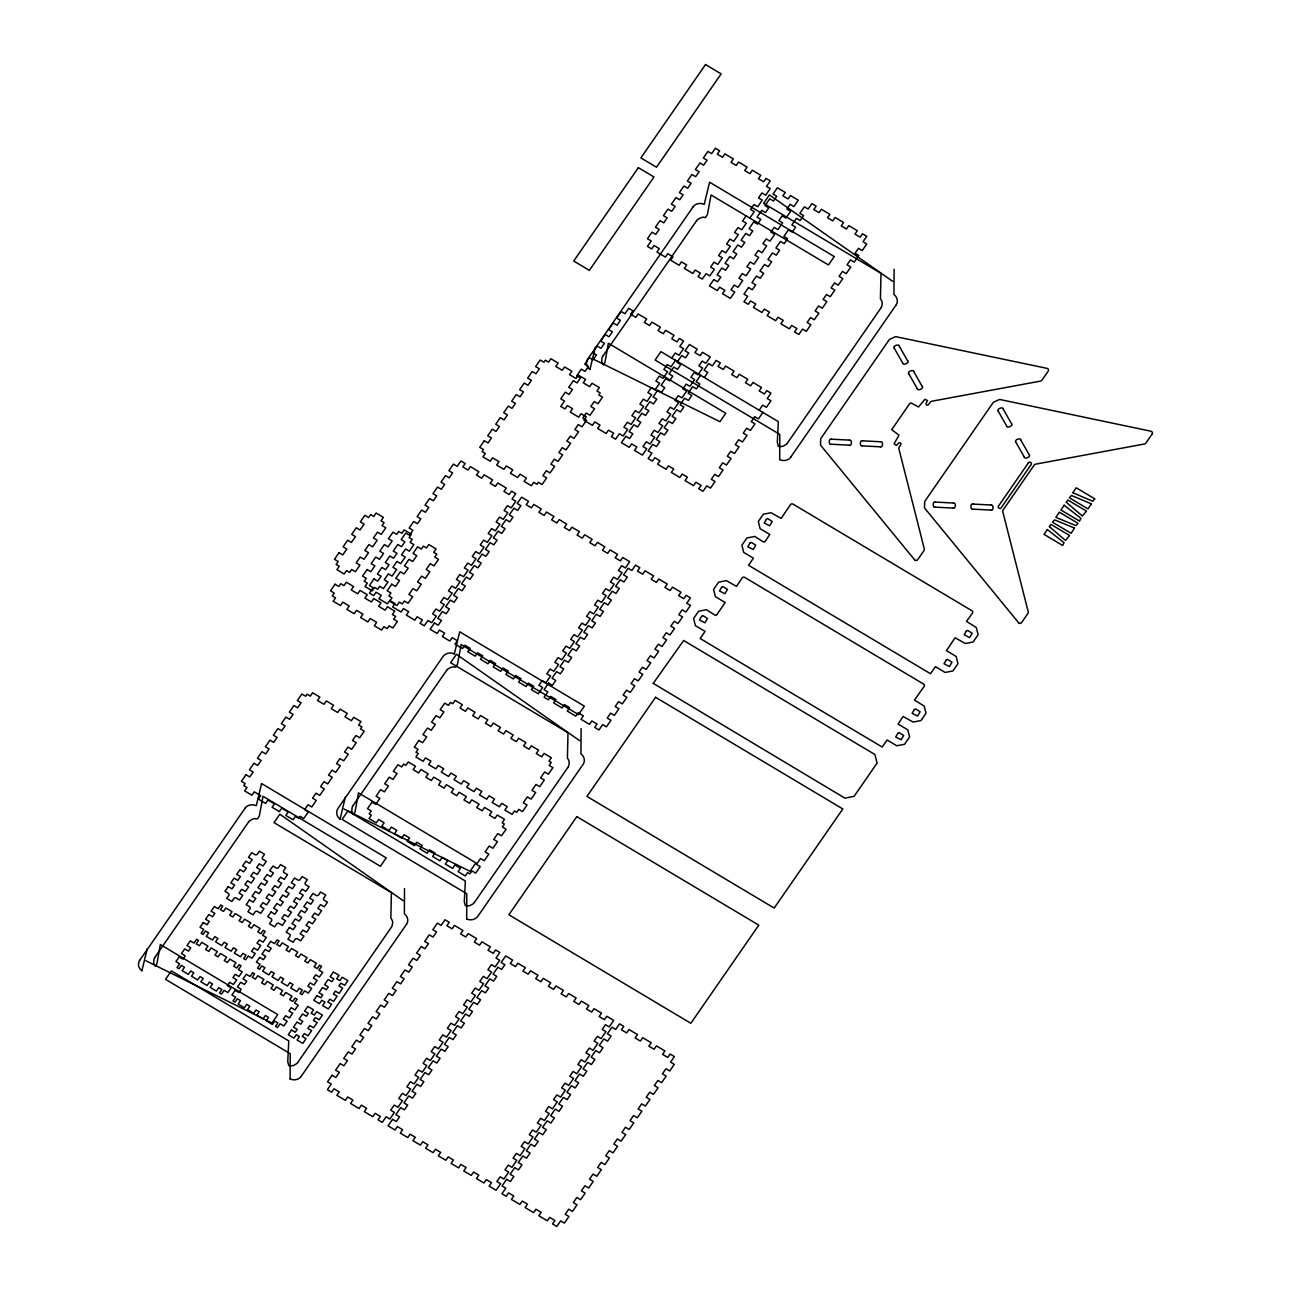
<?xml version="1.0" encoding="UTF-8"?>
<svg xmlns="http://www.w3.org/2000/svg" width="1291" height="1291" viewBox="0 0 1291 1291"><rect width="100%" height="100%" fill="white"/><g stroke="black" fill="none" stroke-linecap="round" stroke-linejoin="round"><path stroke-width="1.5" d="M899.327 345.923C899.198 343.487 891.823 346.295 894.163 348.328M902.635 363.32C903.313 365.821 909.929 362.561 907.799 360.818M913.867 371.469C913.641 368.984 906.685 371.647 908.703 373.89M917.175 388.785C918.062 391.625 924.534 387.784 922.339 386.38M1003.236 408.811C1003.365 406.407 996.216 408.811 998.072 411.232M1006.544 426.304C1007.077 428.596 1013.855 425.514 1011.708 423.722M1020.858 439.731C1020.503 437.423 1013.855 439.876 1015.694 442.232M1024.166 457.127C1024.941 459.757 1031.138 456.627 1029.395 454.755M404.519 888.547L404.373 913.802A8.876 8.149 6.6 0 1 406.649 924.291M581.095 728.624L580.95 753.863A8.876 8.149 6.6 0 1 583.209 764.353L582.306 765.466M894.098 269.27L893.953 294.509A8.876 8.149 6.6 0 1 896.212 305.015M147.239 948.659L141.913 970.719M345.375 796.95L340.13 819.059M595.28 347.344L589.955 369.404M568.234 766.838L568.492 766.386A7.52 6.907 6.6 0 0 568.815 765.676L569.234 762.384A6.697 6.148 6.6 0 0 569.073 761.448L568.718 760.367A8.117 7.456 6.6 0 0 567.411 758.237L567.992 732.707L450.591 662.686L456.417 654.279L579.691 740.695M352.83 805.891L352.54 806.407A7.52 6.907 6.6 0 0 352.185 807.182L351.765 810.57A6.697 6.148 6.6 0 0 351.927 811.41L352.314 812.604M391.625 926.841L391.915 926.325A7.52 6.907 6.6 0 0 392.238 925.615L392.674 922.323A6.697 6.148 6.6 0 0 392.512 921.387L392.157 920.305A8.117 7.456 6.6 0 0 390.85 918.175L391.415 892.63L274.015 822.625L279.84 814.201L403.131 900.634M881.204 307.548L881.495 307.032A7.52 6.907 6.6 0 0 881.818 306.322L882.253 303.046A6.697 6.148 6.6 0 0 882.076 302.094L881.721 301.013A8.117 7.456 6.6 0 0 880.414 298.883L880.995 273.353L763.594 203.333L769.42 194.925L892.694 281.341M154.71 957.615L154.404 958.132A7.52 6.907 6.6 0 0 154.049 958.906L153.629 962.279A6.697 6.148 6.6 0 0 153.79 963.134L154.178 964.329A8.117 7.456 6.6 0 0 155.453 966.346L156.889 963.764L160.342 944.576L277.743 1014.597L271.917 1023.005L145.851 960.746M602.752 356.284L602.413 356.881A7.52 6.907 6.6 0 0 602.09 357.591L601.671 360.964A6.697 6.148 6.6 0 0 601.832 361.819L602.219 362.997A8.117 7.456 6.6 0 0 603.494 365.03L604.93 362.448L608.384 343.261L725.784 413.281L719.958 421.689L593.892 359.414M139.767 960.278L245.064 808.214M587.808 358.963L693.106 206.883M406.455 924.356L301.239 1076.307M896.035 305.063L790.802 457.03M154.855 957.357L248.469 822.125M602.897 356.042L696.511 220.809M745.972 216.017L742.551 220.955L746.295 223.198L741.728 229.782L737.984 227.555L734.563 232.493L738.307 234.72L733.74 241.32L730.012 239.077L726.575 244.031L730.319 246.258L725.768 252.842L722.024 250.615L718.603 255.57L722.331 257.797L717.78 264.381L714.036 262.154L710.615 267.092L714.359 269.335L709.792 275.919L706.048 273.692L702.304 279.098L698.06 276.564L700.416 273.159L695.187 270.061L692.847 273.45L684.343 268.383L686.699 264.994L681.487 261.879L679.131 265.268L670.626 260.201L672.982 256.812L667.77 253.698L665.414 257.103L656.909 252.019L659.265 248.63L654.053 245.516L651.697 248.921L647.453 246.387L651.197 240.965L647.453 238.738L652.02 232.154L655.747 234.381L659.185 229.443L655.441 227.2L659.991 220.616L663.735 222.859L667.157 217.905L663.429 215.678L667.98 209.094L671.723 211.321L675.145 206.366L671.401 204.139L675.968 197.555L679.712 199.782L683.133 194.828L679.389 192.601L683.956 186.017L687.7 188.244L691.121 183.306L687.377 181.063L691.944 174.479L695.671 176.706L699.109 171.768L695.365 169.541L699.916 162.956L703.66 165.183L707.081 160.229L703.353 158.002L707.904 151.418L711.648 153.645L715.392 148.239L719.636 150.773L717.296 154.162L722.508 157.276L724.864 153.887L733.353 158.954L731.013 162.343L736.225 165.458L738.565 162.053L747.069 167.12L744.713 170.525L749.942 173.639L752.282 170.234L760.786 175.302L758.43 178.707L763.643 181.805L765.999 178.416L770.243 180.95L766.499 186.356L770.243 188.583L765.692 195.183L761.948 192.94L758.527 197.894L762.255 200.121L757.704 206.705L753.96 204.478L750.539 209.432L754.283 211.659L749.716 218.244M352.992 805.649L446.605 670.416M671.836 357.962L675.258 353.008L679.001 355.251L683.568 348.651L679.824 346.424L683.568 341.018L679.324 338.484L676.968 341.889L671.756 338.775L674.096 335.37L665.607 330.302L663.251 333.707L658.039 330.593L660.395 327.188L651.89 322.121L649.534 325.526L644.322 322.411L646.678 319.022L638.174 313.955L635.817 317.344L630.605 314.229L632.961 310.841L628.717 308.307L624.973 313.713L621.229 311.486L616.662 318.07L620.406 320.297L616.985 325.251L613.241 323.024L608.674 329.608L612.418 331.835L608.997 336.79L605.253 334.547L600.702 341.147L604.43 343.374L601.009 348.312L597.265 346.085L592.714 352.669L596.458 354.912L593.021 359.85L589.293 357.623L584.726 364.207L588.47 366.434L585.049 371.388L581.305 369.161L576.738 375.746L580.482 377.973L577.061 382.927L573.317 380.684L568.75 387.284L572.494 389.511L569.073 394.449L565.329 392.222L560.778 398.806L564.506 401.049L560.762 406.455L565.022 408.989L567.362 405.584L572.591 408.698L570.235 412.103L578.723 417.171L581.079 413.765L586.292 416.88L583.952 420.269L592.44 425.336L594.796 421.947L600.008 425.062L597.668 428.451L606.157 433.518L608.513 430.129L613.725 433.227L611.369 436.632L615.629 439.166L619.373 433.76L623.117 435.987L627.668 429.403L623.924 427.176L627.361 422.222L631.089 424.449L635.656 417.864L631.912 415.637L635.333 410.683L639.077 412.91L643.644 406.326L639.9 404.099L643.321 399.145L647.065 401.388L651.616 394.788L647.888 392.561L651.31 387.623L655.053 389.85L659.604 383.266L655.876 381.039L659.298 376.084L663.041 378.311L667.592 371.727L663.848 369.5L667.286 364.546L671.013 366.773L675.58 360.189M700.642 375.132L696.075 381.716L699.819 383.96L696.398 388.898L692.654 386.671L688.087 393.255L691.831 395.482L688.41 400.436L684.666 398.209L680.115 404.793L683.843 407.02L680.422 411.974L676.678 409.747L672.127 416.331L675.871 418.558L672.433 423.513L668.706 421.269L664.139 427.854L667.883 430.097L664.462 435.035L660.718 432.808L656.151 439.392L659.895 441.619L656.474 446.573L652.73 444.346L648.163 450.93L651.907 453.157L648.163 458.563L652.407 461.097L654.763 457.708L659.975 460.822L657.635 464.211L666.124 469.279L668.48 465.89L673.692 468.988L671.352 472.393L679.841 477.46L682.197 474.071L687.409 477.17L685.053 480.575L693.557 485.642L695.914 482.237L701.126 485.351L698.77 488.756L703.03 491.29L706.774 485.868L710.502 488.111L715.069 481.511L711.325 479.284L714.746 474.346L718.49 476.573L723.057 469.989L719.313 467.745L722.734 462.807L726.478 465.034L731.045 458.45L727.301 456.223L730.722 451.269L734.466 453.496L739.017 446.912L735.289 444.685L738.71 439.731L742.454 441.974L747.005 435.374L743.261 433.147L746.698 428.209L750.426 430.436L754.993 423.851L751.249 421.608L754.67 416.67L758.414 418.897L762.981 412.313M704.386 377.359L707.807 372.421L704.063 370.194L708.63 363.594L712.358 365.837L716.102 360.415L720.362 362.965L718.006 366.354L723.218 369.468L725.574 366.063L734.079 371.13L731.723 374.535L736.935 377.65L739.291 374.245L747.779 379.312L745.44 382.717L750.652 385.815L753.008 382.426L761.496 387.494L759.156 390.883L764.369 393.997L766.725 390.608L770.969 393.142L767.225 398.548L770.969 400.775L766.402 407.359L762.658 405.132L759.237 410.086M297.818 1062.38L391.431 927.148M787.397 443.103L881.011 307.871M474.394 902.457L568.008 767.225M581.66 766.402L477.799 916.368A8.876 8.149 6.6 0 1 466.632 919.014M1047.275 529.633L1044.016 534.345L1062.671 545.48L1064.01 542.688L1047.356 529.536M1056.103 516.884L1059.362 512.172L1078.017 523.307L1075.855 525.598L1056.054 517.449M1064.155 505.249L1060.895 509.977L1079.55 521.096L1080.89 518.304L1064.171 505.233M1152.169 433.986L1146.021 442.878A2.985 2.743 6.6 0 1 1144.133 444.056L1035.705 464.147A2.372 2.179 6.6 0 0 1034.204 465.083L1003.075 510.042A2.372 2.179 6.6 0 0 1002.784 511.688L1028.169 611.579A2.985 2.743 6.6 0 1 1027.781 613.661L1021.633 622.536A1.872 1.711 6.6 0 1 1018.534 622.762M696.688 220.583L697.124 220.067A7.52 6.907 6.6 0 1 697.689 219.486L700.835 217.727A6.697 6.148 6.6 0 1 701.723 217.517L703.046 217.356M248.647 821.899L249.082 821.383A7.52 6.907 6.6 0 1 249.647 820.818L252.794 819.043A6.697 6.148 6.6 0 1 253.681 818.833L255.005 818.672A8.117 7.456 6.6 0 1 257.522 818.897L259.394 815.702L263.009 796.289L380.409 866.293L386.235 857.886L261.557 783.54L256.28 805.713A8.876 8.149 6.6 0 0 244.967 808.134M446.783 670.19L447.219 669.674A7.52 6.907 6.6 0 1 447.783 669.093L450.914 667.334A6.697 6.148 6.6 0 1 451.818 667.108L453.141 666.963A8.117 7.456 6.6 0 1 455.642 667.189L457.53 663.977L461.129 644.564L578.546 714.585L584.371 706.161L459.693 631.815L454.319 653.94M787.22 443.329L786.784 443.846A7.52 6.907 6.6 0 1 786.219 444.427L783.121 446.17A6.697 6.148 6.6 0 1 782.185 446.396L780.926 446.557A8.117 7.456 6.6 0 1 778.344 446.331L777.311 442.264L778.344 421.641L660.927 351.636L655.102 360.044L779.78 434.389L779.683 459.564M297.64 1062.622L297.204 1063.139A7.52 6.907 6.6 0 1 296.656 1063.703L293.557 1065.446A6.697 6.148 6.6 0 1 292.605 1065.688L291.346 1065.833A8.117 7.456 6.6 0 1 288.781 1065.608L287.748 1061.557L288.764 1040.933L171.364 970.913L165.538 979.336L290.217 1053.682L290.12 1078.856M474.168 902.748L473.781 903.2A7.52 6.907 6.6 0 1 473.216 903.765L470.069 905.524A6.697 6.148 6.6 0 1 469.182 905.749L467.858 905.911A8.117 7.456 6.6 0 1 465.341 905.685L464.308 901.618L465.341 880.995L347.924 810.974L342.099 819.398L466.777 893.743L466.68 918.918M831.097 444.411C829.064 445.702 828.128 438.262 831.388 439.021M849.51 439.973C852.657 439.473 851.576 446.783 849.3 445.33M862.259 446.024C859.79 446.896 859.451 439.795 862.469 440.667M880.591 441.619C883.641 441.183 882.866 448.122 880.381 446.976M935.071 507.282C932.844 508.638 932.134 501.053 935.297 501.925M953.42 502.877C956.55 502.425 955.566 509.396 953.194 508.234M972.688 509.3C970.735 510.558 969.719 503.119 972.978 503.91M991.117 504.862C994.425 504.491 993.037 511.769 990.891 510.235M831.565 439.182L849.317 440.102M862.662 440.828L880.397 441.764M831.372 444.233L849.107 445.169M862.453 445.895L880.204 446.815M935.475 502.086L953.226 503.022M973.172 504.071L990.923 505.007M935.265 507.137L953.016 508.073M972.962 509.138L990.713 510.074M343.987 809.021L470.053 871.296L475.879 862.872L358.478 792.868L355.025 812.039L353.573 814.637A8.117 7.456 6.6 0 1 352.298 812.604M914.657 559.858L820.511 445.105L820.705 438.682L889.402 339.452L895.615 336.628L1047.195 368.403A1.936 1.775 6.6 0 1 1048.244 371.082L1042.111 379.974A2.985 2.743 6.6 0 1 1040.223 381.152L931.795 401.243A2.372 2.179 6.6 0 0 930.295 402.179L928.294 404.971L926.728 405.132L925.937 403.776L927.471 400.5L924.905 399.274L918.498 407.004L911.236 402.97L909.832 403.405L891.726 429.661L898.988 435.18L894.082 443.797L896.406 445.443L898.826 442.845L900.489 442.845L901.07 444.298L899.182 447.138A2.372 2.179 6.6 0 0 898.875 448.784L924.259 548.675A2.985 2.743 6.6 0 1 923.872 550.757L917.723 559.632A1.936 1.775 6.6 0 1 914.625 559.891M1018.599 622.714L924.485 507.912L924.695 501.457L993.344 402.308L999.589 399.435L1151.136 431.259A2.017 1.856 6.6 0 1 1152.185 434.002M1003.172 409.037L1011.466 423.642M1020.794 440.037L1029.088 454.626M998.314 411.313L1006.593 425.917M1015.92 442.313L1024.215 456.901M899.262 346.149L907.557 360.738M913.802 371.695L922.097 386.283M894.389 348.425L902.683 363.013M908.929 373.97L917.223 388.575M1074.435 528.051L1054.618 519.87L1052.455 522.161L1071.11 533.28L1074.467 528.197M141.849 970.8A8.876 8.149 6.6 0 1 139.654 960.23M301.336 1076.371A8.876 8.149 6.6 0 1 290.072 1078.953M703.046 217.34A8.117 7.456 6.6 0 1 705.564 217.582L707.436 214.371L711.051 194.973L828.451 264.978L834.276 256.57L709.598 182.209L704.224 204.349A8.876 8.149 6.6 0 0 692.993 206.818M589.89 369.484A8.876 8.149 6.6 0 1 587.695 358.898M790.915 457.095A8.876 8.149 6.6 0 1 779.635 459.661M454.367 653.859A8.876 8.149 6.6 0 0 443.087 656.425L337.968 808.44A8.876 8.149 6.6 0 0 339.985 819.091M653.246 683.375L844.911 798.145L854.093 796.337L877.105 763.078L874.878 754.509L683.649 640.497L653.246 683.375M701.562 616.452L699.496 620.003L704.902 622.811L707.484 618.486L702.869 615.613L701.578 616.356M716.925 614.597L715.521 615.452L706.419 609.723L698.625 611.208L693.606 618.47L695.381 625.667L705.064 631.364L700.174 638.545L882.173 747.037L887.159 739.969L896.761 745.762L904.571 744.278L909.59 737.016L907.799 729.818L898.133 724.122L903.022 716.473L913.189 722.056L920.983 720.556L926.002 713.31L924.227 706.096L914.496 700.109L924.178 686.344A1.791 1.63 6.6 0 0 923.614 684.085L744.665 577.367A1.791 1.63 6.6 0 0 742.212 577.835L736.499 586.404L726.397 580.66L718.603 582.16L713.584 589.406L715.359 596.603L725.187 602.558L716.925 614.548M721.556 587.389L719.474 590.939L724.88 593.747L727.462 589.422L722.863 586.534L721.556 587.34M749.893 543.188L747.812 546.739L753.218 549.546L755.751 545.141L751.281 542.365L749.893 543.14M765.24 541.332L769.807 534.393L760.125 528.697L758.333 521.483L763.352 514.238L771.147 512.737L781.152 518.417L790.528 504.571A1.791 1.63 6.6 0 1 792.981 504.103L971.962 610.756A1.791 1.63 6.6 0 1 972.526 613.031L966.507 621.407L976.335 627.539L978.126 634.752L973.107 641.998L965.297 643.499L955.114 637.802L946.448 650.616L956.179 656.49L957.954 663.703L952.936 670.949L945.141 672.45L935.426 666.656L930.521 673.741L748.538 565.264L753.411 558.196L743.713 552.419L741.922 545.205L746.94 537.96L754.751 536.459L763.772 542.155L765.24 541.478M766.321 519.45L764.24 523.016L769.646 525.824L772.228 521.499L767.612 518.611L766.321 519.369M897.778 733.449L895.696 737.016L901.102 739.808L903.684 735.499L899.069 732.61L897.778 733.353M914.206 709.727L912.124 713.278L917.53 716.085L920.112 711.761L915.593 708.904L914.206 709.679M946.093 660.185L944.011 663.752L949.434 666.543L952 662.235L947.481 659.378L946.093 660.137M966.265 631.234L964.199 634.785L969.606 637.593L972.188 633.268L967.669 630.428L966.281 631.186M1072.886 492.775L1092.719 501.215L1094.897 498.923L1076.242 487.788L1072.886 492.71M1091.347 503.877L1087.99 508.912L1069.335 497.777L1071.498 495.486L1091.347 503.845M1049.405 526.663L1065.511 540.429L1069.577 535.491L1050.922 524.372L1049.422 526.599M1066.285 502.28L1082.391 516.045L1086.457 511.107L1067.802 499.988L1066.301 502.231M339.033 552.677L334.466 559.261L338.21 561.504L336.176 564.425L339.259 566.265L336.919 569.67L344.164 573.995L346.521 570.59L349.603 572.429L351.636 569.509L355.38 571.735L359.931 565.151L356.187 562.908L360.254 557.05L363.997 559.277L368.548 552.693L364.82 550.45L368.887 544.592L372.615 546.819L377.182 540.235L373.438 537.992L377.505 532.134L381.248 534.361L385.799 527.777L382.055 525.55L384.089 522.613L381.006 520.773L383.362 517.368L376.117 513.043L373.761 516.448L370.678 514.609L368.645 517.53L364.901 515.303L360.334 521.887L364.078 524.13L360.011 529.988L356.268 527.761L351.717 534.345L355.461 536.588L351.394 542.446L347.65 540.219L343.099 546.803L346.827 549.046L342.777 554.904L339.033 552.677M335.063 584.258L330.512 590.858L334.24 593.085L332.303 595.893L335.531 597.814L333.191 601.203L340.437 605.527L342.793 602.139L349.248 605.995L346.892 609.384L354.154 613.709L356.51 610.32L362.965 614.177L360.609 617.566L367.87 621.891L370.21 618.486L376.682 622.343L374.325 625.748L381.587 630.073L383.927 626.668L387.171 628.604L389.107 625.796L392.851 628.023L397.402 621.439L393.658 619.212L395.611 616.404L392.367 614.484L394.723 611.079L387.478 606.754L385.121 610.159L378.65 606.302L381.006 602.897L373.761 598.572L371.405 601.977L364.95 598.12L367.289 594.731L360.044 590.407L357.688 593.795L351.233 589.939L353.589 586.55L346.327 582.225L343.971 585.614L340.743 583.693L338.807 586.501L335.063 584.258M705.515 64.55L640.885 157.905L656.522 167.233L721.153 73.877L705.515 64.55M638.351 167.669L573.72 261.024L589.358 270.352L653.988 176.98L638.351 167.669M367.112 569.509L362.545 576.109L366.289 578.336L364.256 581.273L367.338 583.112L364.982 586.501L372.244 590.826L374.584 587.437L377.682 589.277L379.715 586.34L383.443 588.567L388.01 581.983L384.266 579.756L388.333 573.882L392.077 576.109L396.627 569.525L392.9 567.298L396.95 561.424L400.694 563.651L405.261 557.067L401.517 554.84L405.584 548.965L409.328 551.192L413.878 544.608L410.135 542.381L412.168 539.444L409.086 537.605L411.442 534.2L404.18 529.875L401.84 533.28L398.741 531.44L396.708 534.377L392.98 532.15L388.413 538.734L392.157 540.961L388.091 546.835L384.347 544.592L379.796 551.192L383.54 553.419L379.473 559.293L375.729 557.05L371.163 563.651L374.906 565.878L370.84 571.752L367.112 569.509M373.97 578.933L369.404 585.517L373.147 587.744L369.436 593.102L373.68 595.635L376.036 592.23L381.248 595.345L378.909 598.75L387.397 603.817L389.753 600.412L394.965 603.526L392.609 606.931L401.114 611.999L403.47 608.594L408.682 611.708L406.326 615.097L414.831 620.164L417.187 616.775L422.399 619.89L420.043 623.279L424.287 625.812L427.999 620.455L431.743 622.682L436.31 616.097L432.566 613.87L435.955 608.981L439.698 611.208L444.249 604.624L440.505 602.381L443.894 597.491L447.638 599.718L452.205 593.134L448.461 590.907L451.85 586.017L455.594 588.244L460.145 581.66L456.401 579.417L459.79 574.527L463.534 576.754L468.1 570.17L464.357 567.943L467.745 563.054L471.489 565.28L476.04 558.696L472.312 556.453L475.701 551.564L479.429 553.791L483.996 547.206L480.252 544.98L483.641 540.09L487.385 542.317L491.936 535.733L488.208 533.49L491.597 528.6L495.324 530.827L499.891 524.243L496.147 522.016L499.536 517.126L503.28 519.353L507.847 512.769L504.103 510.526L507.492 505.636L511.236 507.863L515.787 501.279L512.043 499.052L515.755 493.695L511.51 491.161L509.154 494.55L503.942 491.451L506.298 488.046L497.793 482.979L495.437 486.384L490.225 483.27L492.581 479.865L484.077 474.798L481.721 478.203L476.508 475.088L478.864 471.699L470.36 466.632L468.02 470.021L462.791 466.906L465.147 463.517L460.903 460.984L457.192 466.341L453.448 464.115L448.897 470.699L452.625 472.926L449.236 477.815L445.508 475.588L440.941 482.172L444.685 484.399L441.296 489.305L437.552 487.078L432.985 493.662L436.729 495.889L433.34 500.779L429.596 498.552L425.046 505.136L428.79 507.363L425.401 512.269L421.657 510.042L417.09 516.626L420.834 518.853L417.445 523.743L413.701 521.516L409.15 528.1L412.894 530.327L409.505 535.232L405.761 533.005L401.194 539.59L404.938 541.817L401.549 546.706L397.806 544.479L393.255 551.063L396.983 553.29L393.61 558.196L389.866 555.969L385.299 562.553L389.043 564.78L385.654 569.67L381.91 567.443L377.359 574.027L381.087 576.27L377.698 581.16L373.97 578.933M246 774.745L241.433 781.329L245.177 783.556L243.789 785.574L247.017 787.51L244.661 790.899L251.923 795.224L254.262 791.835L260.734 795.676L258.378 799.081L265.623 803.405L267.979 800L274.45 803.857L272.094 807.262L279.34 811.587L281.696 808.182L288.151 812.039L285.811 815.428L293.057 819.753L295.413 816.364L298.641 818.284L300.028 816.283L303.772 818.51L308.339 811.926L304.595 809.683L308.016 804.745L311.76 806.972L316.327 800.388L312.583 798.161L316.005 793.207L319.748 795.434L324.299 788.849L320.571 786.622L323.993 781.668L327.736 783.911L332.287 777.311L328.543 775.084L331.981 770.146L335.708 772.373L340.275 765.789L336.531 763.546L339.953 758.608L343.696 760.835L348.263 754.251L344.519 752.024L347.941 747.069L351.685 749.296L356.251 742.712L352.508 740.485L355.929 735.531L359.673 737.774L364.223 731.174L360.496 728.947L361.883 726.93L358.656 725.009L360.996 721.621L353.75 717.296L351.394 720.685L344.939 716.828L347.295 713.439L340.033 709.114L337.677 712.503L331.222 708.646L333.578 705.257L326.316 700.932L323.976 704.321L317.505 700.48L319.861 697.075L312.6 692.751L310.26 696.156L307.032 694.219L305.628 696.236L301.884 694.009L297.333 700.593L301.077 702.82L297.64 707.775L293.912 705.548L289.345 712.132L293.089 714.359L289.668 719.313L285.924 717.07L281.357 723.654L285.101 725.897L281.68 730.835L277.936 728.608L273.369 735.192L277.113 737.419L273.692 742.373L269.948 740.146L265.397 746.731L269.125 748.958L265.704 753.912L261.96 751.685L257.409 758.269L261.153 760.496L257.716 765.45L253.988 763.207L249.421 769.807L253.165 772.034L249.744 776.972L246 774.745M484.303 440.731L479.736 447.315L483.48 449.542L482.092 451.56L485.319 453.496L482.963 456.885L490.225 461.21L492.565 457.821L499.036 461.662L496.68 465.067L503.926 469.391L506.282 465.986L512.753 469.843L510.397 473.248L517.643 477.573L519.999 474.168L526.454 478.025L524.114 481.414L531.359 485.739L533.716 482.35L536.943 484.27L538.331 482.269L542.075 484.496L546.642 477.912L542.898 475.669L546.319 470.731L550.063 472.958L554.614 466.374L550.886 464.147L554.307 459.193L558.051 461.42L562.602 454.835L558.874 452.608L562.295 447.654L566.039 449.897L570.59 443.297L566.846 441.07L570.283 436.132L574.011 438.359L578.578 431.775L574.834 429.532L578.255 424.594L581.999 426.821L586.566 420.237L582.822 418.01L586.243 413.055L589.987 415.282L594.538 408.698L590.81 406.471L594.231 401.517L597.975 403.744L602.526 397.16L598.782 394.933L600.186 392.916L596.958 390.995L599.298 387.59L592.053 383.266L589.697 386.671L583.242 382.814L585.581 379.425L578.336 375.1L575.98 378.489L569.525 374.632L571.881 371.243L564.619 366.918L562.263 370.307L555.808 366.466L558.164 363.061L550.902 358.737L548.562 362.142L545.318 360.205L543.931 362.222L540.187 359.995L535.636 366.579L539.38 368.806L535.943 373.761L532.215 371.518L527.648 378.118L531.392 380.345L527.954 385.283L524.227 383.056L519.66 389.64L523.404 391.883L519.983 396.821L516.239 394.594L511.672 401.178L515.416 403.405L511.994 408.359L508.251 406.132L503.7 412.717L507.428 414.944L504.006 419.898L500.262 417.655L495.712 424.255L499.456 426.482L496.018 431.42L492.291 429.193L487.724 435.777L491.468 438.02L488.046 442.958L484.303 440.731M391.754 584.21L387.187 590.794L390.931 593.021L388.898 595.958L391.98 597.798L389.64 601.203L396.886 605.527L399.242 602.122L402.324 603.962L404.357 601.025L408.101 603.268L412.652 596.668L408.908 594.441L412.975 588.583L416.719 590.81L421.269 584.226L417.542 581.983L421.608 576.125L425.336 578.352L429.903 571.768L426.159 569.525L430.226 563.667L433.97 565.894L438.52 559.31L434.777 557.067L436.81 554.146L433.728 552.306L436.084 548.901L428.838 544.576L426.482 547.981L423.4 546.141L421.366 549.062L417.622 546.835L413.055 553.419L416.799 555.663L412.733 561.52L408.989 559.293L404.438 565.878L408.182 568.121L404.115 573.979L400.371 571.752L395.821 578.336L399.548 580.563L395.498 586.437L391.754 584.21M179.159 956.905L175.915 961.601L179.643 963.828L177.028 967.621L178.997 968.783L181.353 965.394L184.484 967.266L182.128 970.654L188.341 974.366L190.697 970.961L193.828 972.833L191.488 976.238L197.701 979.934L200.04 976.545L203.187 978.417L200.831 981.805L207.044 985.517L209.4 982.112L212.531 983.984L210.191 987.389L216.404 991.085L218.744 987.696L221.891 989.568L219.535 992.957L221.503 994.135L224.118 990.342L227.861 992.585L231.105 987.873L227.377 985.646L229.669 982.322L233.413 984.549L236.673 979.853L232.929 977.626L235.22 974.302L238.964 976.529L242.224 971.833L238.48 969.606L241.094 965.813L239.142 964.651L236.786 968.04L233.639 966.168L235.995 962.779L229.782 959.068L227.426 962.473L224.295 960.601L226.651 957.196L220.438 953.5L218.082 956.889L214.935 955.017L217.291 951.628L211.079 947.917L208.722 951.322L205.592 949.45L207.948 946.045L201.735 942.349L199.379 945.738L196.248 943.866L198.588 940.477L196.635 939.299L194.005 943.092L190.277 940.849L187.017 945.561L190.761 947.788L188.454 951.112L184.71 948.885L181.466 953.581L185.21 955.808L182.902 959.132L179.159 956.905M203.284 922.549L200.024 927.261L203.768 929.488L201.154 933.264L203.107 934.442L205.463 931.037L208.609 932.909L206.253 936.314L212.466 940.026L214.822 936.62L217.953 938.492L215.597 941.881L221.81 945.593L224.166 942.204L227.297 944.06L224.957 947.465L231.17 951.177L233.51 947.772L236.656 949.643L234.3 953.048L240.513 956.744L242.869 953.355L246 955.227L243.66 958.616L245.613 959.794L248.243 956.002L251.971 958.229L255.231 953.533L251.487 951.306L253.794 947.981L257.522 950.208L260.782 945.512L257.038 943.285L259.346 939.961L263.09 942.188L266.333 937.492L262.589 935.265L265.22 931.473L263.251 930.311L260.895 933.7L257.764 931.828L260.12 928.439L253.907 924.727L251.551 928.132L248.405 926.26L250.761 922.855L244.548 919.16L242.192 922.549L239.061 920.677L241.417 917.288L235.204 913.576L232.848 916.981L229.717 915.109L232.057 911.704L225.844 908.009L223.504 911.398L220.358 909.526L222.714 906.137L220.745 904.959L218.131 908.735L214.387 906.508L211.127 911.22L214.871 913.447L212.579 916.771L208.835 914.528L205.576 919.24L209.32 921.467L207.028 924.792L203.284 922.549M228.233 886.643L224.973 891.339L228.717 893.566L229.072 894.986L226.716 898.391L231.896 901.473L234.236 898.068L235.785 897.778L239.513 900.005L242.773 895.308L239.029 893.082L241.659 889.289L245.403 891.516L248.647 886.82L244.919 884.593L247.533 880.801L251.277 883.028L254.537 878.332L250.793 876.089L253.423 872.296L257.167 874.523L260.411 869.827L256.667 867.6L259.297 863.808L263.041 866.035L266.285 861.339L262.557 859.112L262.202 857.676L264.558 854.287L259.378 851.205L257.022 854.594L255.489 854.9L251.745 852.657L248.501 857.369L252.229 859.596L249.615 863.389L245.871 861.162L242.611 865.858L246.355 868.085L243.725 871.877L239.981 869.65L236.737 874.346L240.481 876.573L237.851 880.381L234.107 878.138L230.847 882.85L234.591 885.077L231.977 888.87L228.233 886.643M434.454 623.004L430.113 629.282L437.1 633.445L439.456 630.056L444.669 633.171L442.313 636.56L449.817 641.03L452.157 637.641L457.385 640.739L455.029 644.144L462.533 648.615L464.873 645.21L470.085 648.324L467.745 651.729L475.233 656.199L477.589 652.794L482.802 655.909L480.446 659.298L487.95 663.768L490.306 660.379L495.518 663.493L493.162 666.882L500.666 671.352L503.022 667.963L508.234 671.062L505.878 674.467L513.382 678.937L515.722 675.532L520.935 678.646L518.595 682.051L526.082 686.522L528.439 683.117L533.651 686.231L531.311 689.62L538.299 693.8L542.64 687.506L538.896 685.279L542.172 680.551L545.915 682.778L550.595 676.032L546.851 673.805L550.127 669.061L553.871 671.288L558.535 664.542L554.791 662.315L558.083 657.587L561.811 659.814L566.491 653.068L562.747 650.842L566.023 646.097L569.767 648.324L574.43 641.579L570.687 639.352L573.979 634.623L577.706 636.85L582.386 630.105L578.642 627.878L581.918 623.133L585.662 625.36L590.326 618.615L586.598 616.388L589.874 611.66L593.618 613.887L598.282 607.141L594.538 604.914L597.814 600.17L601.558 602.397L606.221 595.651L602.494 593.424L605.769 588.696L609.513 590.923L614.177 584.178L610.433 581.951L613.709 577.206L617.453 579.433L622.117 572.688L618.389 570.461L621.665 565.716L625.409 567.959L629.75 561.666L622.762 557.502L620.406 560.907L615.194 557.793L617.55 554.388L610.046 549.918L607.706 553.323L602.477 550.208L604.834 546.819L597.346 542.349L594.99 545.738L589.777 542.623L592.117 539.235L584.629 534.764L582.273 538.153L577.061 535.055L579.417 531.65L571.913 527.18L569.557 530.585L564.345 527.47L566.701 524.065L559.197 519.595L556.857 523L551.628 519.886L553.984 516.497L546.496 512.027L544.14 515.416L538.928 512.301L541.268 508.912L533.78 504.442L531.424 507.831L526.212 504.733L528.568 501.328L521.58 497.164L517.223 503.442L520.967 505.669L517.691 510.413L513.947 508.186L509.283 514.931L513.011 517.158L509.735 521.903L505.991 519.66L501.328 526.405L505.071 528.632L501.796 533.377L498.052 531.15L493.388 537.895L497.116 540.122L493.84 544.867L490.096 542.623L485.432 549.369L489.176 551.596L485.9 556.34L482.156 554.113L477.476 560.859L481.22 563.086L477.944 567.83L474.2 565.587L469.537 572.333L473.281 574.56L469.989 579.304L466.261 577.077L461.581 583.822L465.325 586.049L462.049 590.794L458.305 588.551L453.641 595.296L457.385 597.539L454.093 602.268L450.365 600.041L445.685 606.786L449.429 609.013L446.153 613.758L442.41 611.514L437.746 618.26L441.474 620.503L438.198 625.231L434.454 623.004M249.437 899.988L246.178 904.684L249.921 906.911L250.276 908.331L247.92 911.736L253.101 914.819L255.457 911.414L256.99 911.123L260.734 913.35L263.977 908.654L260.249 906.427L262.864 902.635L266.608 904.862L269.867 900.166L266.124 897.939L268.754 894.13L272.498 896.374L275.741 891.661L271.998 889.434L274.628 885.642L278.372 887.869L281.632 883.173L277.888 880.946L280.502 877.154L284.246 879.381L287.506 874.685L283.762 872.458L283.407 871.022L285.763 867.633L280.583 864.55L278.243 867.939L276.694 868.246L272.966 866.003L269.706 870.715L273.45 872.942L270.82 876.734L267.076 874.507L263.832 879.203L267.56 881.43L264.945 885.223L261.202 882.996L257.942 887.692L261.686 889.919L259.055 893.711L255.311 891.484L252.068 896.18L255.812 898.423L253.181 902.215L249.437 899.988M271.029 912.011L267.77 916.707L271.513 918.934L271.868 920.37L269.512 923.759L274.693 926.841L277.032 923.452L278.582 923.146L282.326 925.389L285.569 920.677L281.825 918.45L284.456 914.657L288.2 916.884L291.459 912.188L287.715 909.961L290.346 906.169L294.074 908.396L297.333 903.7L293.59 901.473L296.22 897.665L299.964 899.908L303.207 895.196L299.464 892.969L302.094 889.176L305.838 891.403L309.098 886.707L305.354 884.48L304.999 883.06L307.355 879.655L302.175 876.573L299.819 879.978L298.286 880.268L294.542 878.041L291.298 882.737L295.026 884.964L292.411 888.757L288.668 886.53L285.408 891.226L289.152 893.453L286.521 897.261L282.794 895.018L279.534 899.73L283.278 901.957L280.647 905.749L276.903 903.522L273.66 908.218L277.387 910.445L274.773 914.238L271.029 912.011M713.826 279.566L709.437 285.908L717.296 290.572L719.636 287.183L724.848 290.297L722.508 293.686L730.351 298.366L734.74 292.04L730.996 289.797L734.272 285.069L738.016 287.296L742.712 280.502L738.985 278.275L742.26 273.531L746.004 275.758L750.7 268.964L746.956 266.737L750.249 261.992L753.976 264.219L758.688 257.425L754.945 255.198L758.22 250.454L761.964 252.697L766.676 245.903L762.933 243.66L766.209 238.932L769.952 241.159L774.665 234.365L770.921 232.138L774.197 227.394L777.94 229.62L782.636 222.827L778.909 220.6L782.185 215.855L785.929 218.082L790.625 211.288L786.881 209.061L790.173 204.317L793.9 206.56L798.29 200.218L790.447 195.538L788.091 198.943L782.879 195.829L785.235 192.44L777.392 187.76L773.002 194.086L776.746 196.313L773.47 201.057L769.726 198.83L765.014 205.624L768.758 207.851L765.482 212.595L761.738 210.368L757.026 217.162L760.77 219.389L757.494 224.134L753.75 221.891L749.054 228.685L752.782 230.928L749.506 235.656L745.762 233.429L741.066 240.223L744.81 242.45L741.518 247.194L737.79 244.967L733.078 251.761L736.822 253.988L733.546 258.733L729.802 256.506L725.09 263.299L728.834 265.526L725.558 270.271L721.814 268.028L717.102 274.838L720.846 277.065L717.57 281.793L713.826 279.566M235.172 990.294L231.912 994.99L235.656 997.233L233.026 1001.009L234.994 1002.187L237.35 998.782L240.481 1000.654L238.141 1004.059L244.354 1007.755L246.694 1004.366L249.841 1006.238L247.485 1009.627L253.698 1013.338L256.054 1009.933L259.184 1011.805L256.828 1015.21L263.041 1018.906L265.397 1015.517L268.544 1017.389L266.188 1020.778L272.401 1024.489L274.757 1021.084L277.888 1022.956L275.532 1026.361L277.5 1027.523L280.115 1023.747L283.859 1025.974L287.118 1021.278L283.375 1019.051L285.666 1015.727L289.41 1017.953L292.67 1013.257L288.926 1011.014L291.233 1007.706L294.961 1009.933L298.221 1005.237L294.477 1002.994L297.108 999.218L295.139 998.04L292.783 1001.445L289.652 999.573L291.992 996.168L285.779 992.472L283.439 995.861L280.292 993.989L282.648 990.6L276.435 986.889L274.079 990.294L270.949 988.422L273.305 985.017L267.092 981.321L264.736 984.71L261.589 982.838L263.945 979.449L257.732 975.738L255.376 979.143L252.245 977.271L254.601 973.866L252.633 972.704L250.018 976.48L246.274 974.253L243.015 978.949L246.759 981.176L244.467 984.5L240.723 982.273L237.463 986.97L241.207 989.196L238.9 992.521L235.172 990.294M259.652 957.422L256.393 962.118L260.137 964.345L257.506 968.137L259.475 969.299L261.831 965.91L264.962 967.782L262.622 971.171L268.835 974.883L271.175 971.477L274.321 973.349L271.965 976.754L278.178 980.466L280.534 977.061L283.665 978.933L281.309 982.322L287.522 986.034L289.878 982.645L293.025 984.5L290.669 987.905L296.882 991.617L299.238 988.212L302.368 990.084L300.012 993.489L301.981 994.651L304.595 990.875L308.339 993.102L311.599 988.406L307.855 986.163L310.147 982.854L313.891 985.081L317.15 980.385L313.406 978.142L315.714 974.818L319.442 977.061L322.702 972.349L318.958 970.122L321.588 966.346L319.619 965.168L317.263 968.573L314.133 966.701L316.473 963.296L310.26 959.6L307.92 962.989L304.773 961.117L307.129 957.728L300.916 954.017L298.56 957.422L295.429 955.55L297.785 952.145L291.572 948.449L289.216 951.838L286.069 949.966L288.426 946.577L282.213 942.866L279.857 946.271L276.726 944.399L279.082 940.994L277.113 939.816L274.499 943.608L270.755 941.381L267.495 946.077L271.239 948.304L268.931 951.628L265.204 949.401L261.944 954.097L265.688 956.324L263.38 959.649L259.652 957.422M372.034 802.098L367.467 808.682L371.211 810.909L369.178 813.846L371.405 815.17L369.065 818.575L376.31 822.9L378.666 819.495L384.121 822.754L381.765 826.143L389.027 830.468L391.367 827.079L396.837 830.339L394.481 833.728L401.743 838.053L404.083 834.664L409.554 837.907L407.198 841.312L414.443 845.637L416.799 842.232L422.254 845.492L419.914 848.897L427.16 853.222L429.516 849.817L434.97 853.077L432.614 856.482L439.876 860.807L442.232 857.402L447.687 860.661L445.33 864.05L452.592 868.375L454.932 864.986L460.403 868.246L458.047 871.635L465.293 875.96L467.649 872.571L469.876 873.894L471.909 870.957L475.653 873.184L480.204 866.6L476.476 864.373L480.526 858.499L484.27 860.726L488.837 854.142L485.093 851.915L489.16 846.041L492.904 848.268L497.455 841.684L493.711 839.457L497.777 833.583L501.521 835.81L506.088 829.225L502.344 826.998L504.378 824.061L502.151 822.738L504.491 819.333L497.245 815.008L494.889 818.413L489.434 815.154L491.79 811.749L484.528 807.424L482.172 810.829L476.718 807.569L479.074 804.18L471.812 799.855L469.472 803.244L464.002 799.984L466.358 796.595L459.112 792.271L456.756 795.659L451.301 792.416L453.641 789.011L446.396 784.686L444.039 788.091L438.585 784.831L440.941 781.426L433.679 777.101L431.323 780.506L425.869 777.247L428.225 773.858L420.963 769.533L418.623 772.922L413.152 769.662L415.508 766.273L408.263 761.948L405.907 765.337L403.68 764.014L401.646 766.951L397.902 764.724L393.335 771.308L397.079 773.535L393.013 779.409L389.285 777.182L384.718 783.766L388.462 785.993L384.395 791.867L380.651 789.64L376.101 796.224L379.828 798.451L375.778 804.325L372.034 802.098M625.828 436.293L621.439 442.635L629.282 447.315L631.638 443.91L636.85 447.025L634.51 450.43L642.353 455.094L646.726 448.768L642.999 446.541L646.275 441.796L650.019 444.023L654.715 437.229L650.971 435.002L654.263 430.258L657.99 432.501L662.703 425.691L658.959 423.464L662.235 418.736L665.978 420.963L670.691 414.169L666.947 411.926L670.223 407.198L673.967 409.425L678.679 402.631L674.935 400.404L678.211 395.659L681.955 397.886L686.651 391.092L682.923 388.865L686.199 384.121L689.943 386.364L694.639 379.554L690.895 377.327L694.187 372.599L697.915 374.826L702.627 368.032L698.883 365.789L702.159 361.06L705.903 363.287L710.292 356.945L702.449 352.282L700.093 355.671L694.881 352.556L697.237 349.167L689.394 344.487L685.005 350.829L688.749 353.056L685.456 357.785L681.729 355.558L677.017 362.351L680.76 364.595L677.485 369.323L673.741 367.096L669.028 373.89L672.772 376.117L669.496 380.861L665.753 378.634L661.04 385.428L664.784 387.655L661.508 392.399L657.764 390.156L653.068 396.966L656.796 399.193L653.52 403.922L649.776 401.695L645.08 408.489L648.824 410.732L645.532 415.46L641.805 413.233L637.092 420.027L640.836 422.254L637.56 426.998L633.816 424.771L629.104 431.565L632.848 433.792L629.572 438.537L625.828 436.293M289.426 927.438L286.166 932.134L289.91 934.361L290.249 935.781L287.909 939.186L293.073 942.269L295.429 938.864L296.978 938.573L300.706 940.8L303.966 936.104L300.222 933.877L302.852 930.085L306.596 932.312L309.84 927.616L306.096 925.389L308.727 921.596L312.47 923.823L315.73 919.127L311.986 916.884L314.617 913.092L318.344 915.319L321.604 910.623L317.86 908.396L320.491 904.604L324.235 906.831L327.478 902.135L323.751 899.908L323.396 898.488L325.752 895.083L320.571 892L318.215 895.389L316.682 895.696L312.938 893.453L309.679 898.165L313.423 900.392L310.792 904.184L307.064 901.957L303.805 906.653L307.548 908.88L304.918 912.672L301.174 910.445L297.931 915.141L301.658 917.368L299.044 921.177L295.3 918.934L292.04 923.646L295.784 925.873L293.154 929.665L289.426 927.438M418.865 740.485L414.314 747.086L418.058 749.313L416.025 752.25L418.252 753.573L415.896 756.978L423.158 761.303L425.497 757.898L430.968 761.157L428.612 764.546L435.858 768.871L438.214 765.482L443.668 768.742L441.328 772.131L448.574 776.456L450.93 773.067L456.385 776.311L454.029 779.716L461.29 784.04L463.647 780.635L469.101 783.895L466.745 787.3L474.007 791.625L476.347 788.22L481.817 791.48L479.461 794.869L486.707 799.194L489.063 795.805L494.518 799.064L492.178 802.453L499.423 806.778L501.779 803.389L507.234 806.633L504.878 810.038L512.14 814.363L514.496 810.958L516.723 812.297L518.756 809.36L522.484 811.587L527.051 805.003L523.307 802.776L527.374 796.902L531.117 799.129L535.668 792.545L531.94 790.318L535.991 784.444L539.735 786.671L544.302 780.087L540.558 777.86L544.624 771.986L548.368 774.213L552.919 767.629L549.175 765.402L551.209 762.465L548.982 761.141L551.338 757.736L544.076 753.411L541.736 756.816L536.265 753.557L538.621 750.152L531.376 745.827L529.02 749.232L523.565 745.972L525.905 742.583L518.659 738.258L516.303 741.647L510.849 738.387L513.205 734.999L505.943 730.674L503.587 734.063L498.132 730.819L500.488 727.414L493.227 723.089L490.887 726.494L485.416 723.234L487.772 719.829L480.526 715.504L478.17 718.909L472.716 715.65L475.056 712.261L467.81 707.936L465.454 711.325L459.999 708.065L462.356 704.676L455.094 700.351L452.738 703.74L450.511 702.417L448.477 705.354L444.75 703.127L440.183 709.711L443.926 711.938L439.86 717.812L436.116 715.585L431.565 722.169L435.293 724.396L431.242 730.27L427.499 728.043L422.932 734.627L426.675 736.854L422.609 742.728L418.865 740.485M748.538 287.538L743.971 294.138L747.715 296.365L743.971 301.771L748.215 304.305L750.571 300.916L755.784 304.014L753.428 307.419L761.932 312.487L764.288 309.082L769.501 312.196L767.144 315.601L775.649 320.668L778.005 317.263L783.217 320.378L780.861 323.767L789.366 328.834L791.706 325.445L796.934 328.56L794.578 331.948L798.822 334.482L802.566 329.076L806.31 331.303L810.877 324.719L807.133 322.492L810.554 317.538L814.298 319.765L818.849 313.18L815.121 310.953L818.542 305.999L822.286 308.242L826.837 301.642L823.093 299.415L826.53 294.477L830.258 296.704L834.825 290.12L831.081 287.877L834.502 282.939L838.246 285.166L842.813 278.582L839.069 276.355L842.49 271.4L846.234 273.627L850.801 267.043L847.057 264.816L850.479 259.862L854.222 262.105L858.773 255.505L855.045 253.278L858.467 248.34L862.21 250.567L866.761 243.983L863.017 241.74L866.761 236.334L862.517 233.8L860.161 237.205L854.949 234.091L857.305 230.686L848.8 225.618L846.46 229.023L841.232 225.909L843.588 222.52L835.083 217.453L832.743 220.842L827.515 217.727L829.871 214.338L821.383 209.271L819.027 212.66L813.814 209.562L816.154 206.157L811.91 203.623L808.166 209.029L804.422 206.802L799.871 213.386L803.599 215.613L800.178 220.567L796.434 218.34L791.883 224.924L795.627 227.151L792.19 232.106L788.462 229.879L783.895 236.463L787.639 238.69L784.218 243.644L780.474 241.401L775.907 248.001L779.651 250.228L776.23 255.166L772.486 252.939L767.919 259.523L771.663 261.766L768.242 266.704L764.498 264.477L759.947 271.062L763.675 273.289L760.254 278.243L756.51 276.016L751.959 282.6L755.703 284.827L752.266 289.781L748.538 287.538M291.508 1030.008L288.248 1034.72L293.945 1038.125L296.301 1034.72L299.431 1036.592L297.091 1039.997L302.788 1043.386L306.048 1038.69L302.304 1036.447L304.289 1033.607L308.016 1035.834L311.599 1030.654L307.855 1028.427L309.84 1025.587L313.568 1027.814L317.15 1022.633L313.406 1020.406L315.391 1017.566L319.119 1019.793L322.395 1015.081L316.682 1011.676L314.326 1015.081L311.196 1013.209L313.552 1009.804L307.839 1006.399L304.579 1011.111L308.323 1013.338L306.354 1016.195L302.61 1013.968L299.028 1019.132L302.772 1021.375L300.803 1024.215L297.059 1021.988L293.477 1027.152L297.22 1029.395L295.236 1032.235L291.508 1030.008M317.021 995.571L313.761 1000.283L319.474 1003.672L321.814 1000.283L324.961 1002.155L322.605 1005.544L328.317 1008.949L331.577 1004.237L327.833 1002.01L329.802 999.169L333.546 1001.396L337.129 996.216L333.385 993.989L335.353 991.133L339.097 993.376L342.68 988.196L338.936 985.969L340.905 983.113L344.649 985.356L347.908 980.644L342.212 977.239L339.856 980.644L336.709 978.772L339.065 975.367L333.368 971.962L330.109 976.674L333.836 978.901L331.868 981.757L328.124 979.53L324.557 984.694L328.285 986.921L326.316 989.777L322.572 987.55L318.99 992.714L322.734 994.941L320.765 997.798L317.021 995.571M548.643 683.084L544.076 689.668L547.82 691.911L544.108 697.269L548.352 699.803L550.708 696.398L555.921 699.512L553.581 702.901L562.069 707.968L564.425 704.579L569.638 707.694L567.282 711.083L575.786 716.15L578.142 712.761L583.354 715.86L580.998 719.265L589.503 724.332L591.859 720.943L597.071 724.041L594.715 727.446L598.959 729.98L602.671 724.622L606.415 726.849L610.982 720.265L607.238 718.038L610.627 713.132L614.371 715.375L618.922 708.775L615.178 706.548L618.567 701.659L622.31 703.885L626.877 697.301L623.133 695.074L626.522 690.169L630.266 692.412L634.817 685.811L631.073 683.585L634.462 678.695L638.206 680.922L642.773 674.338L639.029 672.111L642.418 667.205L646.162 669.448L650.712 662.848L646.985 660.621L650.374 655.731L654.101 657.958L658.668 651.374L654.924 649.147L658.313 644.241L662.057 646.484L666.608 639.884L662.88 637.657L666.269 632.768L669.997 634.994L674.564 628.41L670.82 626.183L674.209 621.278L677.953 623.505L682.519 616.92L678.776 614.694L682.164 609.804L685.908 612.031L690.459 605.447L686.715 603.22L690.427 597.862L686.183 595.329L683.827 598.717L678.614 595.603L680.97 592.214L672.466 587.147L670.11 590.536L664.897 587.437L667.253 584.032L658.749 578.965L656.393 582.37L651.18 579.256L653.536 575.851L645.032 570.783L642.692 574.188L637.464 571.074L639.82 567.669L635.575 565.135L631.864 570.493L628.12 568.266L623.569 574.85L627.297 577.093L623.908 581.983L620.18 579.756L615.613 586.34L619.357 588.567L615.968 593.457L612.224 591.23L607.658 597.814L611.401 600.057L608.013 604.946L604.269 602.719L599.718 609.304L603.462 611.531L600.073 616.42L596.329 614.193L591.762 620.777L595.506 623.02L592.117 627.91L588.373 625.683L583.822 632.267L587.566 634.494L584.178 639.384L580.434 637.157L575.867 643.741L579.611 645.984L576.222 650.874L572.478 648.647L567.927 655.231L571.671 657.458L568.282 662.348L564.538 660.121L559.971 666.705L563.715 668.948L560.326 673.837L556.582 671.61L552.032 678.195L555.759 680.422L552.37 685.327L548.643 683.084M332.077 1075.258L327.511 1081.842L331.254 1084.069L327.398 1089.652L331.642 1092.186L333.998 1088.781L339.21 1091.896L336.854 1095.301L345.359 1100.368L347.699 1096.963L352.927 1100.077L350.571 1103.466L359.076 1108.533L361.415 1105.144L366.628 1108.259L364.288 1111.648L372.776 1116.715L375.132 1113.326L380.345 1116.425L378.005 1119.83L382.249 1122.363L386.106 1116.78L389.85 1119.023L394.417 1112.422L390.673 1110.195L394.207 1105.08L397.951 1107.307L402.518 1100.723L398.774 1098.496L402.308 1093.38L406.052 1095.607L410.619 1089.023L406.875 1086.796L410.409 1081.68L414.153 1083.907L418.72 1077.323L414.976 1075.096L418.51 1069.981L422.254 1072.208L426.821 1065.624L423.077 1063.397L426.611 1058.281L430.355 1060.508L434.922 1053.924L431.178 1051.681L434.712 1046.565L438.456 1048.808L443.023 1042.208L439.279 1039.981L442.813 1034.866L446.557 1037.093L451.108 1030.508L447.38 1028.282L450.914 1023.166L454.658 1025.393L459.209 1018.809L455.481 1016.582L459.015 1011.466L462.759 1013.693L467.31 1007.109L463.582 1004.882L467.116 999.767L470.86 1001.994L475.411 995.409L471.683 993.182L475.217 988.067L478.961 990.294L483.512 983.71L479.784 981.467L483.318 976.351L487.062 978.594L491.613 971.994L487.885 969.767L491.419 964.651L495.163 966.894L499.714 960.294L495.986 958.067L499.843 952.484L495.599 949.95L493.243 953.355L488.03 950.241L490.37 946.852L481.882 941.785L479.526 945.173L474.313 942.059L476.669 938.67L468.165 933.603L465.809 936.992L460.597 933.893L462.953 930.488L454.448 925.421L452.092 928.826L446.88 925.712L449.236 922.307L444.992 919.773L441.119 925.357L437.391 923.13L432.824 929.714L436.568 931.941L433.018 937.056L429.29 934.829L424.723 941.413L428.467 943.64L424.917 948.756L421.189 946.529L416.622 953.113L420.366 955.34L416.815 960.456L413.088 958.229L408.521 964.813L412.265 967.056L408.714 972.171L404.987 969.928L400.42 976.529L404.164 978.756L400.613 983.871L396.886 981.644L392.319 988.228L396.063 990.455L392.512 995.571L388.785 993.344L384.218 999.928L387.962 1002.155L384.411 1007.27L380.684 1005.043L376.117 1011.628L379.861 1013.855L376.31 1018.97L372.583 1016.743L368.016 1023.327L371.76 1025.554L368.209 1030.67L364.482 1028.443L359.915 1035.027L363.659 1037.27L360.108 1042.37L356.381 1040.143L351.814 1046.727L355.558 1048.97L352.007 1054.085L348.28 1051.842L343.713 1058.442L347.457 1060.669L343.906 1065.785L340.179 1063.558L335.612 1070.142L339.355 1072.369L335.805 1077.485L332.077 1075.258M655.57 697.285L586.937 796.418L774.18 908.073L842.813 808.941L655.57 697.285M576.819 816.622L508.88 914.77L690.846 1023.295L758.785 925.147L576.819 816.622M392.561 1119.329L388.058 1125.833L395.046 1129.996L397.386 1126.591L402.614 1129.706L400.258 1133.095L407.746 1137.565L410.086 1134.16L415.299 1137.274L412.959 1140.679L420.43 1145.133L422.786 1141.744L427.999 1144.843L425.659 1148.248L433.13 1152.702L435.487 1149.313L440.699 1152.427L438.359 1155.816L445.831 1160.286L448.187 1156.881L453.399 1159.996L451.043 1163.385L458.531 1167.855L460.887 1164.45L466.099 1167.564L463.743 1170.969L471.231 1175.423L473.587 1172.034L478.8 1175.133L476.444 1178.538L483.931 1182.992L486.287 1179.603L491.5 1182.717L489.144 1186.106L496.115 1190.27L500.618 1183.766L496.874 1181.539L500.166 1176.795L503.893 1179.022L508.719 1172.067L504.975 1169.84L508.267 1165.095L511.994 1167.322L516.82 1160.367L513.076 1158.124L516.368 1153.396L520.095 1155.623L524.921 1148.651L521.177 1146.424L524.469 1141.696L528.197 1143.923L533.022 1136.951L529.278 1134.724L532.57 1129.98L536.298 1132.223L541.123 1125.252L537.379 1123.025L540.671 1118.28L544.399 1120.523L549.224 1113.552L545.48 1111.325L548.772 1106.581L552.5 1108.808L557.325 1101.852L553.581 1099.625L556.873 1094.881L560.601 1097.108L565.426 1090.153L561.682 1087.91L564.974 1083.181L568.702 1085.408L573.527 1078.453L569.783 1076.21L573.075 1071.482L576.803 1073.709L581.628 1066.737L577.884 1064.51L581.176 1059.782L584.904 1062.009L589.729 1055.037L585.985 1052.811L589.277 1048.066L593.005 1050.309L597.83 1043.338L594.086 1041.111L597.378 1036.366L601.106 1038.593L605.931 1031.638L602.187 1029.411L605.479 1024.667L609.207 1026.894L613.709 1020.39L606.738 1016.243L604.382 1019.632L599.169 1016.517L601.525 1013.128L594.038 1008.658L591.681 1012.063L586.469 1008.949L588.825 1005.56L581.337 1001.09L578.997 1004.495L573.769 1001.38L576.125 997.975L568.637 993.521L566.297 996.91L561.069 993.812L563.425 990.407L555.953 985.953L553.597 989.342L548.385 986.227L550.724 982.838L543.253 978.368L540.897 981.773L535.684 978.659L538.024 975.27L530.553 970.8L528.197 974.205L522.984 971.09L525.34 967.685L517.852 963.231L515.496 966.62L510.284 963.522L512.64 960.117L505.652 955.953L501.166 962.457L504.894 964.7L501.618 969.428L497.874 967.201L493.065 974.172L496.793 976.399L493.517 981.128L489.773 978.901L484.964 985.872L488.692 988.099L485.416 992.844L481.672 990.6L476.863 997.572L480.591 999.799L477.315 1004.543L473.571 1002.3L468.762 1009.272L472.49 1011.498L469.214 1016.243L465.47 1014.016L460.661 1020.971L464.389 1023.198L461.113 1027.943L457.369 1025.716L452.56 1032.671L456.288 1034.914L453.012 1039.642L449.268 1037.415L444.459 1044.387L448.187 1046.614L444.911 1051.342L441.167 1049.115L436.358 1056.086L440.086 1058.313L436.81 1063.042L433.066 1060.815L428.257 1067.786L431.985 1070.013L428.709 1074.757L424.965 1072.514L420.156 1079.486L423.884 1081.713L420.608 1086.457L416.864 1084.23L412.055 1091.185L415.783 1093.412L412.507 1098.157L408.763 1095.93L403.954 1102.885L407.682 1105.112L404.406 1109.857L400.662 1107.63L395.853 1114.585L399.581 1116.828L396.305 1121.556L392.561 1119.329M506.621 1179.345L502.054 1185.929L505.798 1188.156L501.941 1193.739L506.185 1196.273L508.541 1192.868L513.753 1195.982L511.397 1199.387L519.902 1204.455L522.258 1201.05L527.47 1204.164L525.114 1207.553L533.619 1212.62L535.975 1209.231L541.187 1212.346L538.831 1215.735L547.336 1220.802L549.676 1217.413L554.904 1220.511L552.548 1223.916L556.792 1226.45L560.649 1220.866L564.393 1223.11L568.96 1216.509L565.216 1214.282L568.75 1209.167L572.494 1211.394L577.061 1204.81L573.317 1202.583L576.851 1197.467L580.595 1199.694L585.162 1193.11L581.418 1190.883L584.952 1185.767L588.696 1187.994L593.263 1181.41L589.519 1179.183L593.053 1174.068L596.797 1176.295L601.364 1169.711L597.62 1167.484L601.154 1162.368L604.898 1164.595L609.465 1158.011L605.721 1155.768L609.255 1150.652L612.999 1152.895L617.566 1146.295L613.822 1144.068L617.356 1138.952L621.1 1141.196L625.667 1134.595L621.923 1132.368L625.457 1127.253L629.201 1129.48L633.768 1122.896L630.024 1120.669L633.558 1115.553L637.302 1117.78L641.869 1111.196L638.125 1108.969L641.659 1103.853L645.403 1106.08L649.97 1099.496L646.226 1097.269L649.76 1092.154L653.504 1094.381L658.071 1087.797L654.327 1085.553L657.861 1080.454L661.605 1082.681L666.172 1076.097L662.428 1073.854L665.962 1068.738L669.706 1070.981L674.273 1064.381L670.529 1062.154L674.386 1056.587L670.142 1054.053L667.786 1057.442L662.573 1054.327L664.93 1050.939L656.425 1045.871L654.069 1049.26L648.857 1046.162L651.213 1042.757L642.708 1037.69L640.352 1041.079L635.14 1037.98L637.496 1034.575L628.991 1029.508L626.651 1032.913L621.423 1029.798L623.779 1026.393L619.535 1023.86L615.678 1029.443L611.934 1027.216L607.367 1033.801L611.111 1036.027L607.577 1041.143L603.833 1038.916L599.266 1045.5L603.01 1047.727L599.476 1052.843L595.732 1050.616L591.165 1057.2L594.909 1059.443L591.375 1064.542L587.631 1062.315L583.064 1068.9L586.808 1071.143L583.274 1076.258L579.53 1074.015L574.963 1080.615L578.707 1082.842L575.173 1087.958L571.429 1085.731L566.862 1092.315L570.606 1094.542L567.072 1099.658L563.328 1097.431L558.761 1104.015L562.505 1106.242L558.971 1111.357L555.227 1109.13L550.66 1115.714L554.404 1117.941L550.87 1123.057L547.126 1120.83L542.559 1127.414L546.303 1129.641L542.769 1134.757L539.025 1132.53L534.458 1139.114L538.202 1141.357L534.668 1146.473L530.924 1144.229L526.357 1150.83L530.101 1153.057L526.567 1158.172L522.823 1155.929L518.256 1162.529L522 1164.756L518.466 1169.872L514.722 1167.645L510.155 1174.229L513.899 1176.456L510.365 1181.572L506.621 1179.345M1028.427 462.84L998.476 506.104A1.63 1.501 6.6 0 0 998.992 508.186A1.63 1.501 6.6 0 0 1001.235 507.75L1031.202 464.486A1.63 1.501 6.6 0 0 1030.686 462.404A1.63 1.501 6.6 0 0 1028.427 462.84"/></g></svg>
